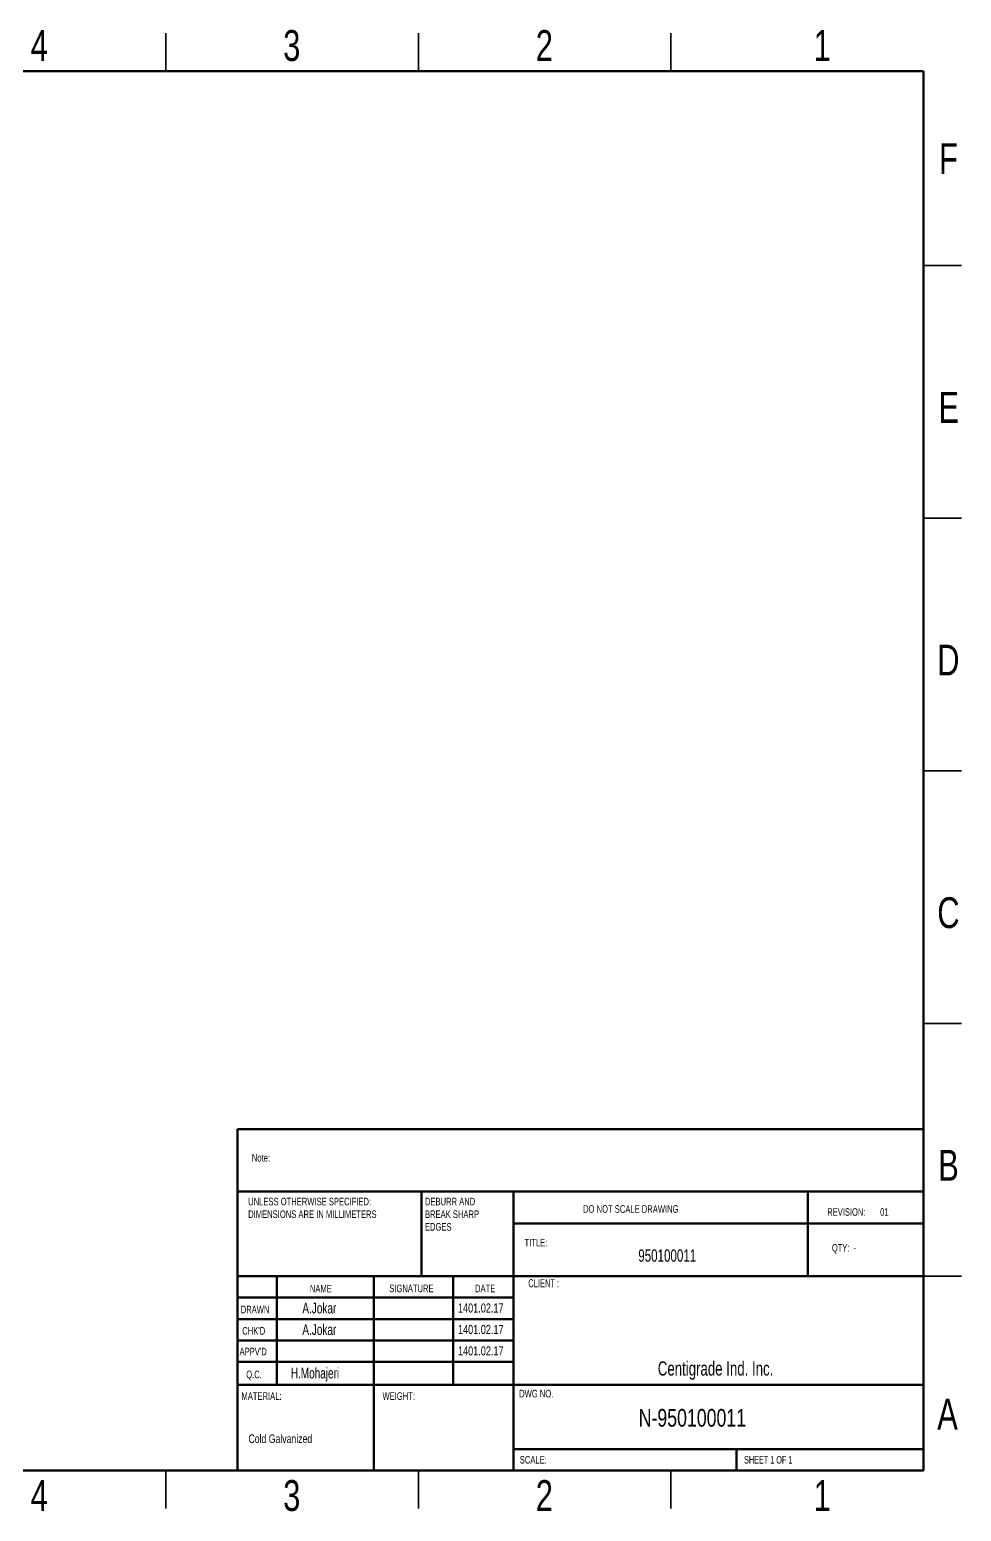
# Model space of a CAD drawing. Header units: inches. Extents: x 21 to 232, y 97 to 184.
# Drawn here: x 86.2 to 138.5, y 97.4 to 180.5 of the extents above; entities that cross this region are included whole.
import ezdxf

# ---------------------------------------------------------------- set-up
doc = ezdxf.new("R2010")
doc.units = ezdxf.units.IN
doc.header["$MEASUREMENT"] = 0
doc.styles.add('SLDTEXTSTYLE0', font='TXT', dxfattribs={"width": 0.75})
doc.styles.add('SLDTEXTSTYLE1', font='TXT', dxfattribs={"width": 0.686449})
doc.styles.add('SLDTEXTSTYLE2', font='TXT', dxfattribs={"width": 0.652778})
doc.styles.add('SLDTEXTSTYLE3', font='TXT', dxfattribs={"width": 0.692308})
doc.styles.add('SLDTEXTSTYLE4', font='TXT', dxfattribs={"width": 0.7})
doc.styles.add('SLDTEXTSTYLE5', font='TXT', dxfattribs={"width": 0.678571})

# ---------------------------------------------------------------- blocks, each defined once
blk = doc.blocks.new('SW_NOTE_62')
at = {"color": 0, "linetype": 'Continuous', "lineweight": 0, "char_height": 1.5, "attachment_point": 1, "style": 'SLDTEXTSTYLE0'}
for s, insert in [('UNLESS OTHERWISE SPECIFIED:', (0, 1.93)), ('DIMENSIONS ARE IN MILLIMETERS', (0, -0.57))]:
    blk.add_mtext(s, dxfattribs=dict(at, insert=insert))
blk = doc.blocks.new('SW_NOTE_63')
at = {"color": 0, "linetype": 'Continuous', "lineweight": 0, "char_height": 1.5, "attachment_point": 1, "style": 'SLDTEXTSTYLE0'}
for s, insert in [('DEBURR AND', (0, 1.93)), ('BREAK SHARP', (0, -0.57)), ('EDGES', (0, -3.07))]:
    blk.add_mtext(s, dxfattribs=dict(at, insert=insert))

msp = doc.modelspace()

# ---------------------------------------------------------------- linework, layer by layer
at = {"color": 7, "linetype": 'Continuous', "lineweight": 35}
for p, q in [((93.8, 178.207), (93.8, 180.334)), ((107.978, 178.207), (107.978, 180.334)), ((122.156, 178.207), (122.156, 180.334)), ((136.334, 167.29), (138.461, 167.29)), ((136.334, 153.112), (138.461, 153.112)), ((138.461, 138.934), (136.334, 138.934)), ((136.334, 138.934), (138.461, 138.934)), ((136.334, 124.755), (138.461, 124.755)), ((136.334, 110.577), (138.461, 110.577)), ((93.8, 99.66), (93.8, 97.533)), ((107.978, 99.66), (107.978, 97.533)), ((122.156, 99.66), (122.156, 97.533))]:
    msp.add_line(p, q, dxfattribs=at)
at = {"color": 7, "linetype": 'Continuous', "lineweight": 70}
for p, q in [((22.909, 178.207), (136.334, 178.207)), ((136.334, 178.207), (136.334, 99.66)), ((136.334, 99.66), (22.909, 99.66))]:
    msp.add_line(p, q, dxfattribs=at)
at = {"color": 7, "linetype": 'Continuous', "lineweight": 50}
for p, q in [((97.826, 118.828), (136.334, 118.828)), ((97.826, 118.828), (97.826, 115.327)), ((97.826, 115.327), (136.334, 115.327)), ((97.826, 115.327), (97.826, 99.731)), ((108.148, 115.327), (108.148, 110.577)), ((113.309, 115.327), (113.309, 99.66)), ((129.838, 110.577), (129.838, 115.327)), ((136.334, 113.519), (113.309, 113.519)), ((136.334, 110.577), (97.826, 110.577)), ((100.038, 110.577), (100.038, 104.481)), ((105.48, 110.577), (105.48, 99.731)), ((109.936, 110.577), (109.936, 104.481)), ((113.309, 99.731), (113.309, 110.577)), ((113.309, 109.372), (97.826, 109.372)), ((113.309, 108.167), (97.826, 108.167)), ((113.309, 106.962), (97.826, 106.962)), ((113.309, 105.757), (97.826, 105.757)), ((100.775, 104.481), (97.826, 104.481)), ((100.775, 104.481), (136.334, 104.481)), ((113.309, 100.865), (136.334, 100.865)), ((125.843, 99.66), (125.843, 100.865))]:
    msp.add_line(p, q, dxfattribs=at)

# ---------------------------------------------------------------- block references
at = {"color": 7, "linetype": 'Continuous', "lineweight": 0, "xscale": 0.2835647552092585, "yscale": 0.2835647552092585, "zscale": 0.2835647552092585}
for name, p in [('SW_NOTE_62', (98.424, 114.425)), ('SW_NOTE_63', (108.349, 114.425))]:
    msp.add_blockref(name, p, dxfattribs=at)

# ---------------------------------------------------------------- texts
at = {"color": 7, "linetype": 'Continuous', "lineweight": 0}
for s, insert, char_height, attachment_point, style in [('4', (86.693, 180.508), 1.729, 2, 'SLDTEXTSTYLE0'), ('3', (100.871, 180.508), 1.729, 2, 'SLDTEXTSTYLE0'), ('2', (115.05, 180.508), 1.729, 2, 'SLDTEXTSTYLE0'), ('1', (130.646, 180.508), 1.729, 2, 'SLDTEXTSTYLE0'), ('F', (137.734, 174.16), 1.729, 2, 'SLDTEXTSTYLE0'), ('E', (137.755, 160.194), 1.729, 2, 'SLDTEXTSTYLE0'), ('D', (137.732, 146.016), 1.729, 2, 'SLDTEXTSTYLE0'), ('C', (137.734, 131.838), 1.729, 2, 'SLDTEXTSTYLE0'), ('Note:', (98.629, 117.43), 0.4253, 1, 'SLDTEXTSTYLE0'), ('B', (137.739, 117.659), 1.729, 2, 'SLDTEXTSTYLE0'), ('DO NOT SCALE DRAWING', (117.226, 114.556), 0.42535, 1, 'SLDTEXTSTYLE0'), ('REVISION:       01', (130.934, 114.387), 0.42535, 1, 'SLDTEXTSTYLE2'), ('TITLE:', (113.936, 112.666), 0.4253, 1, 'SLDTEXTSTYLE0'), ('QTY:  -', (131.195, 112.374), 0.4253, 1, 'SLDTEXTSTYLE5'), ('950100011', (120.322, 112.078), 0.6947, 1, 'SLDTEXTSTYLE4'), ('NAME', (101.888, 110.081), 0.4253, 1, 'SLDTEXTSTYLE0'), ('SIGNATURE', (106.343, 110.098), 0.4253, 1, 'SLDTEXTSTYLE0'), ('DATE', (111.159, 110.098), 0.4253, 1, 'SLDTEXTSTYLE0'), ('CLIENT :', (114.148, 110.403), 0.4502, 1, 'SLDTEXTSTYLE4'), ('A.Jokar', (101.465, 109.08), 0.6002, 1, 'SLDTEXTSTYLE4'), ('1401.02.17', (110.201, 109.042), 0.5104, 1, 'SLDTEXTSTYLE0'), ('DRAWN', (98.009, 108.914), 0.4253, 1, 'SLDTEXTSTYLE1'), ("CHK'D", (98.093, 107.717), 0.4253, 1, 'SLDTEXTSTYLE0'), ('A.Jokar', (101.465, 107.875), 0.6002, 1, 'SLDTEXTSTYLE4'), ('1401.02.17', (110.201, 107.837), 0.5104, 1, 'SLDTEXTSTYLE0'), ("APPV'D", (97.94, 106.555), 0.4253, 1, 'SLDTEXTSTYLE0'), ('1401.02.17', (110.201, 106.632), 0.5104, 1, 'SLDTEXTSTYLE0'), ('Centigrade Ind. Inc.', (121.419, 105.788), 0.79398, 1, 'SLDTEXTSTYLE4'), ('Q.C.', (98.313, 105.268), 0.4253, 1, 'SLDTEXTSTYLE0'), ('H.Mohajeri', (100.814, 105.433), 0.6002, 1, 'SLDTEXTSTYLE4'), ('MATERIAL:', (98.046, 104.056), 0.4253, 1, 'SLDTEXTSTYLE0'), ('WEIGHT:', (105.963, 104.056), 0.425, 1, 'SLDTEXTSTYLE0'), ('DWG NO.', (113.636, 104.193), 0.4253, 1, 'SLDTEXTSTYLE0'), ('N-950100011', (120.343, 103.12), 0.99248, 1, 'SLDTEXTSTYLE0'), ('A', (137.683, 103.694), 1.729, 2, 'SLDTEXTSTYLE0'), ('Cold Galvanized', (98.439, 101.694), 0.48621, 1, 'SLDTEXTSTYLE0'), ('SCALE:', (113.67, 100.482), 0.4253, 1, 'SLDTEXTSTYLE0'), ('SHEET 1 OF 1', (126.262, 100.482), 0.42535, 1, 'SLDTEXTSTYLE3'), ('4', (86.693, 99.125), 1.729, 2, 'SLDTEXTSTYLE0'), ('3', (100.871, 99.125), 1.729, 2, 'SLDTEXTSTYLE0'), ('2', (115.05, 99.125), 1.729, 2, 'SLDTEXTSTYLE0'), ('1', (130.646, 99.125), 1.729, 2, 'SLDTEXTSTYLE0')]:
    msp.add_mtext(s, dxfattribs=dict(at, insert=insert, char_height=char_height, attachment_point=attachment_point, style=style))

doc.saveas('drawing.dxf')
